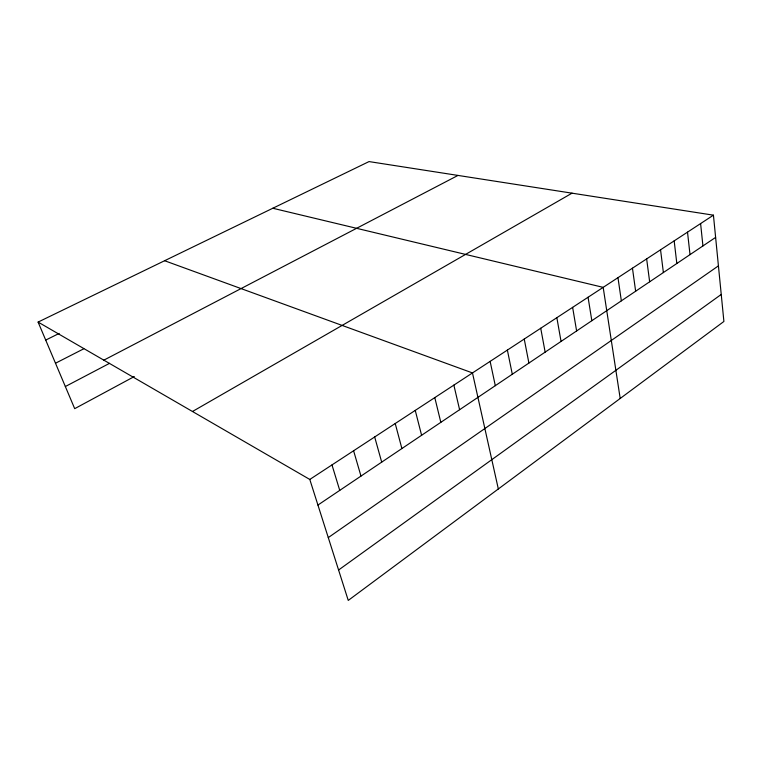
<?xml version="1.0" encoding="UTF-8"?>
<svg xmlns="http://www.w3.org/2000/svg" width="762" height="762" viewBox="0 0 762 762"><rect width="100%" height="100%" fill="white"/><g stroke="black" fill="none" stroke-linecap="round" stroke-linejoin="round"><path stroke-width="1.14" d="M338.585 570.005L721.233 294.446M328.279 537.601L718.423 265.871M317.935 505.054L715.613 237.401M309.791 479.45L713.432 215.17L723.9 321.469L348.253 600.418L309.791 479.45L38.1 322.078L369.037 161.582L713.432 215.17M192.472 411.499L572.033 193.167M134.293 376.552L74.695 408.661L38.1 322.078M65.341 386.534L109.528 363.341M103.842 360.159L457.991 175.422M55.493 363.226L83.791 348.786M45.71 340.09L59.16 333.423M272.806 208.255L603.18 287.36L620.192 398.488M164.611 260.728L472.478 372.932L498.329 488.975M331.984 464.925L339.738 490.385M353.606 450.771L360.978 476.079M374.675 436.969L381.695 462.143M395.221 423.52L401.888 448.551M415.252 410.404L421.596 435.283M434.797 397.612L440.827 422.348M453.866 385.124L459.6 409.708M490.128 361.378L495.3 385.677M507.378 350.082L512.293 374.247M524.237 339.042L528.904 363.064M540.725 328.251L545.154 352.13M556.851 317.687L561.051 341.424M572.624 307.362L576.615 330.956M588.064 297.247L591.836 320.707M617.972 277.673L621.344 300.847M632.46 268.186L635.641 291.227M646.643 258.889L649.653 281.797M660.549 249.793L663.378 272.567M674.17 240.878L676.827 263.509M687.514 232.134L690.01 254.632M700.602 223.571L702.935 245.935"/></g></svg>
